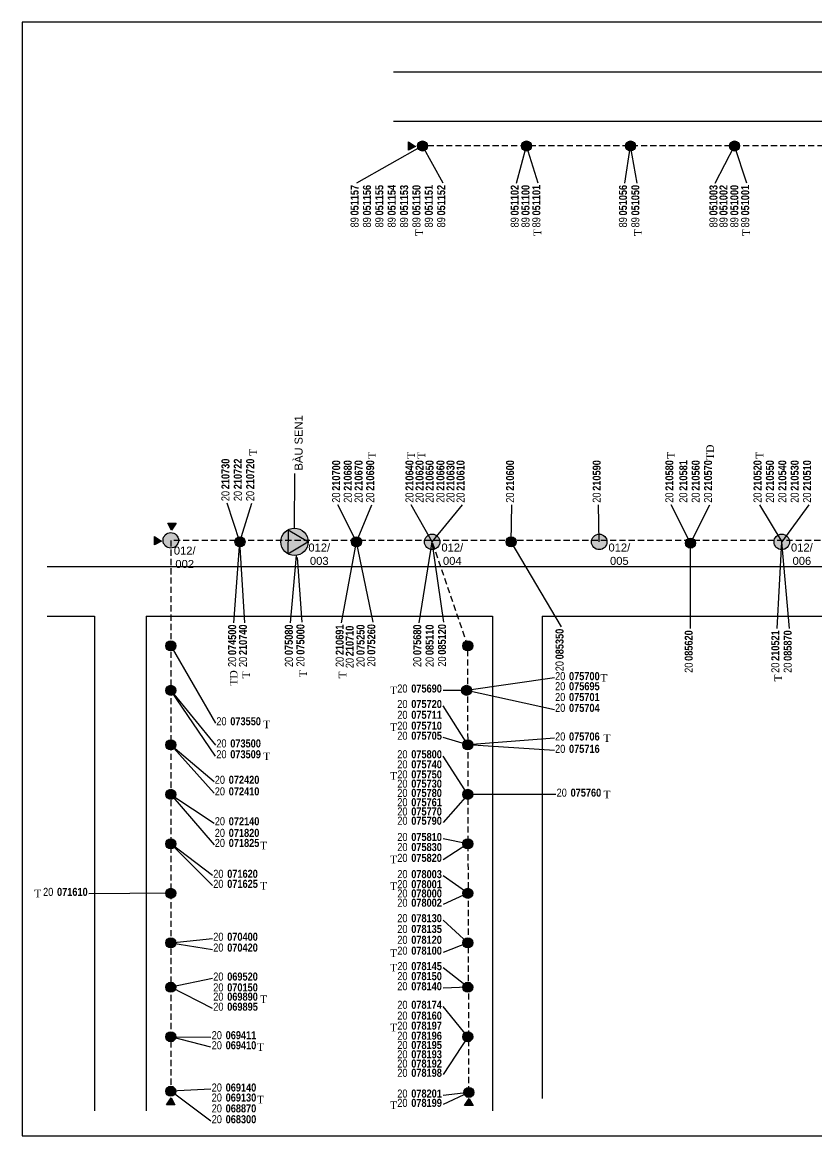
# Model space of a CAD drawing. Header units: metres. Extents: x 429925 to 893472, y 1245258 to 2552490.
# Drawn here: x 437700 to 438107, y 1266143 to 1266715 of the extents above; entities that cross this region are included whole.
import ezdxf

# ---------------------------------------------------------------- set-up
doc = ezdxf.new("R2010")
doc.units = ezdxf.units.M
doc.linetypes.add('HIDDEN2', pattern=[4.7625, 3.175, -1.5875])
doc.layers.add('CONNECTOR', color=7, linetype='Continuous')
doc.layers.add('DATA_GRAPHIC', color=7, linetype='Continuous')
doc.styles.get("Standard").update_dxf_attribs({"font": 'arial.ttf'})

msp = doc.modelspace()

# ---------------------------------------------------------------- hatches: boundary and pattern name
for color, points in [(78, [(437901.42, 1266651.29), (437897.83, 1266649.34), (437897.83, 1266653.63)]), (157, [(437902.4, 1266651.49, -1), (437907.56, 1266651.49, -1)]), (157, [(437955.78, 1266651.49, -1), (437960.94, 1266651.49, -1)]), (157, [(438009.16, 1266651.49, -1), (438014.32, 1266651.49, -1)]), (157, [(438062.54, 1266651.49, -1), (438067.7, 1266651.49, -1)]), (78, [(437776.16, 1266454.22), (437774.21, 1266457.81), (437778.5, 1266457.81)]), (78, [(437771.04, 1266448.64), (437767.45, 1266446.7), (437767.45, 1266450.98)]), (157, [(437771.83, 1266449.08, -1), (437779.77, 1266449.08, -1)]), (157, [(437808.74, 1266448.29, -1), (437813.9, 1266448.29, -1)]), (157, [(437868.47, 1266448.29, -1), (437873.63, 1266448.29, -1)]), (157, [(437905.98, 1266448.29, -1), (437913.91, 1266448.29, -1)]), (157, [(437947.85, 1266448.29, -1), (437953.01, 1266448.29, -1)]), (157, [(437991.7, 1266448.29, -1), (437999.64, 1266448.29, -1)]), (157, [(438039.92, 1266447.69, -1), (438045.08, 1266447.69, -1)]), (157, [(438085.36, 1266448.29, -1), (438093.3, 1266448.29, -1)]), (157, [(437773.22, 1266394.91, -1), (437778.38, 1266394.91, -1)]), (157, [(437925.62, 1266394.91, -1), (437930.78, 1266394.91, -1)]), (157, [(437773.22, 1266372.09, -1), (437778.38, 1266372.09, -1)]), (157, [(437925.03, 1266372.09, -1), (437930.19, 1266372.09, -1)]), (157, [(437773.22, 1266344.11, -1), (437778.38, 1266344.11, -1)]), (157, [(437925.62, 1266344.11, -1), (437930.78, 1266344.11, -1)]), (157, [(437773.22, 1266318.71, -1), (437778.38, 1266318.71, -1)]), (157, [(437925.62, 1266318.71, -1), (437930.78, 1266318.71, -1)]), (157, [(437773.22, 1266293.31, -1), (437778.38, 1266293.31, -1)]), (157, [(437925.62, 1266293.31, -1), (437930.78, 1266293.31, -1)]), (157, [(437773.22, 1266267.91, -1), (437778.38, 1266267.91, -1)]), (157, [(437925.62, 1266267.91, -1), (437930.78, 1266267.91, -1)]), (157, [(437773.22, 1266242.51, -1), (437778.38, 1266242.51, -1)]), (157, [(437925.62, 1266242.51, -1), (437930.78, 1266242.51, -1)]), (157, [(437773.22, 1266219.69, -1), (437778.38, 1266219.69, -1)]), (157, [(437925.62, 1266219.69, -1), (437930.78, 1266219.69, -1)]), (157, [(437773.22, 1266194.29, -1), (437778.38, 1266194.29, -1)]), (157, [(437925.62, 1266194.29, -1), (437930.78, 1266194.29, -1)]), (157, [(437773.22, 1266166.31, -1), (437778.38, 1266166.31, -1)]), (157, [(437926.22, 1266165.71, -1), (437931.38, 1266165.71, -1)]), (78, [(437776, 1266162.95), (437777.94, 1266159.36), (437773.66, 1266159.36)]), (78, [(437928.95, 1266162.54), (437930.9, 1266158.95), (437926.61, 1266158.95)])]:
    msp.add_hatch(color=color).paths.add_polyline_path(points)
at = {"layer": 'CONNECTOR'}
h = msp.add_hatch(color=254, dxfattribs=at)
edge = h.paths.add_edge_path()
edge.add_arc((437839.3, 1266448.29), 7.02, 0, 360)
msp.add_hatch(color=7, dxfattribs=at).paths.add_polyline_path([(437846.14, 1266448.39), (437836.01, 1266454.24), (437835.81, 1266442.19)])

# ---------------------------------------------------------------- linework, layer by layer
at = {"color": 9, "linetype": 'Continuous'}
for p, q in [((437890.1, 1266689.59), (438347.3, 1266689.59)), ((437890.1, 1266664.19), (438347.3, 1266664.19)), ((437712.3, 1266435.59), (438347.3, 1266435.59)), ((437712.3, 1266410.19), (437736.64, 1266410.19)), ((437736.64, 1266410.19), (437736.64, 1266156.19)), ((437763.1, 1266410.19), (437763.1, 1266156.19)), ((437763.1, 1266410.19), (437940.9, 1266410.19)), ((437940.9, 1266410.19), (437940.9, 1266156.19)), ((437966.3, 1266410.19), (437966.3, 1266162.54)), ((437966.3, 1266410.19), (438499.7, 1266410.19))]:
    msp.add_line(p, q, dxfattribs=at)
for points in [[(437699.6, 1266143.49), (438512.4, 1266143.49), (438512.4, 1266714.99), (437699.6, 1266714.99)], [(437901.42, 1266651.29), (437897.83, 1266649.34), (437897.83, 1266653.63)], [(437776.16, 1266454.22), (437774.21, 1266457.81), (437778.5, 1266457.81)], [(437771.04, 1266448.64), (437767.45, 1266446.7), (437767.45, 1266450.98)], [(437776, 1266162.95), (437777.94, 1266159.36), (437773.66, 1266159.36)], [(437928.95, 1266162.54), (437930.9, 1266158.95), (437926.61, 1266158.95)]]:
    msp.add_lwpolyline(points, close=True, dxfattribs=at)
for points in [[(437902.4, 1266651.49, -1), (437907.56, 1266651.49, -1)], [(437955.78, 1266651.49, -1), (437960.94, 1266651.49, -1)], [(438009.16, 1266651.49, -1), (438014.32, 1266651.49, -1)], [(438062.54, 1266651.49, -1), (438067.7, 1266651.49, -1)], [(437771.83, 1266449.08, -1), (437779.77, 1266449.08, -1)], [(437808.74, 1266448.29, -1), (437813.9, 1266448.29, -1)], [(437868.47, 1266448.29, -1), (437873.63, 1266448.29, -1)], [(437905.98, 1266448.29, -1), (437913.91, 1266448.29, -1)], [(437947.85, 1266448.29, -1), (437953.01, 1266448.29, -1)], [(437991.7, 1266448.29, -1), (437999.64, 1266448.29, -1)], [(438039.92, 1266447.69, -1), (438045.08, 1266447.69, -1)], [(438085.36, 1266448.29, -1), (438093.3, 1266448.29, -1)], [(437773.22, 1266394.91, -1), (437778.38, 1266394.91, -1)], [(437925.62, 1266394.91, -1), (437930.78, 1266394.91, -1)], [(437773.22, 1266372.09, -1), (437778.38, 1266372.09, -1)], [(437925.03, 1266372.09, -1), (437930.19, 1266372.09, -1)], [(437773.22, 1266344.11, -1), (437778.38, 1266344.11, -1)], [(437925.62, 1266344.11, -1), (437930.78, 1266344.11, -1)], [(437773.22, 1266318.71, -1), (437778.38, 1266318.71, -1)], [(437925.62, 1266318.71, -1), (437930.78, 1266318.71, -1)], [(437773.22, 1266293.31, -1), (437778.38, 1266293.31, -1)], [(437925.62, 1266293.31, -1), (437930.78, 1266293.31, -1)], [(437773.22, 1266267.91, -1), (437778.38, 1266267.91, -1)], [(437925.62, 1266267.91, -1), (437930.78, 1266267.91, -1)], [(437773.22, 1266242.51, -1), (437778.38, 1266242.51, -1)], [(437925.62, 1266242.51, -1), (437930.78, 1266242.51, -1)], [(437773.22, 1266219.69, -1), (437778.38, 1266219.69, -1)], [(437925.62, 1266219.69, -1), (437930.78, 1266219.69, -1)], [(437773.22, 1266194.29, -1), (437778.38, 1266194.29, -1)], [(437925.62, 1266194.29, -1), (437930.78, 1266194.29, -1)], [(437773.22, 1266166.31, -1), (437778.38, 1266166.31, -1)], [(437926.22, 1266165.71, -1), (437931.38, 1266165.71, -1)]]:
    msp.add_lwpolyline(points, format="xyb", close=True, dxfattribs=at)
at = {"layer": 'CONNECTOR', "linetype": 'Continuous'}
for p, q in [((437904.98, 1266651.49), (437871.05, 1266632.44)), ((437915.5, 1266632.44), (437904.98, 1266651.49)), ((437953.2, 1266632.44), (437958.36, 1266651.49)), ((437964.32, 1266632.44), (437958.36, 1266651.49)), ((438008.77, 1266632.44), (438011.74, 1266651.49)), ((438015.12, 1266632.44), (438011.74, 1266651.49)), ((438055.2, 1266632.44), (438065.12, 1266651.49)), ((438071.47, 1266632.44), (438065.12, 1266651.49)), ((437839.3, 1266455.31), (437839.42, 1266483.43)), ((437811.32, 1266448.29), (437804.77, 1266468.13)), ((437811.32, 1266448.29), (437817.47, 1266468.13)), ((437871.05, 1266448.29), (437861.59, 1266467.34)), ((437871.05, 1266448.29), (437879.06, 1266467.34)), ((437909.95, 1266448.29), (437899.23, 1266467.34)), ((437909.95, 1266448.29), (437925.42, 1266467.34)), ((437950.43, 1266448.29), (437950.82, 1266467.34)), ((437995.67, 1266448.29), (437995.27, 1266467.34)), ((438042.5, 1266447.69), (438032.58, 1266467.34)), ((438042.5, 1266447.69), (438052.42, 1266467.34)), ((438077.82, 1266467.34), (438089.33, 1266448.29)), ((438103.22, 1266467.34), (438089.33, 1266448.29)), ((437808.21, 1266406.81), (437811.32, 1266448.29)), ((437813.77, 1266406.81), (437811.32, 1266448.29)), ((437863.38, 1266406.81), (437871.05, 1266448.29)), ((437879.65, 1266407.01), (437871.05, 1266448.29)), ((437903.2, 1266406.81), (437909.95, 1266448.29)), ((437915.9, 1266407.01), (437909.95, 1266448.29)), ((437976.22, 1266404.63), (437950.43, 1266448.29)), ((438042.5, 1266403.84), (438042.5, 1266447.69)), ((438086.95, 1266403.84), (438089.33, 1266448.29)), ((438093.3, 1266403.84), (438089.33, 1266448.29)), ((437837.32, 1266406.81), (437840.34, 1266441.34)), ((437843.27, 1266407.01), (437840.89, 1266440.35)), ((437775.8, 1266394.91), (437798.82, 1266355.28)), ((437972.65, 1266378.44), (437927.61, 1266372.09)), ((437798.82, 1266338.35), (437775.8, 1266372.09)), ((437775.8, 1266372.09), (437798.82, 1266343.91)), ((437927.61, 1266372.09), (437915.5, 1266372.09)), ((437972.65, 1266362.16), (437927.61, 1266372.09)), ((437928.2, 1266344.11), (437915.5, 1266364.15)), ((437928.2, 1266344.11), (437915.5, 1266347.88)), ((437972.65, 1266347.48), (437928.2, 1266344.11)), ((437798.03, 1266319.3), (437775.8, 1266344.11)), ((437775.8, 1266344.11), (437798.03, 1266325.25)), ((437972.65, 1266341.13), (437928.2, 1266344.11)), ((437928.2, 1266318.71), (437915.5, 1266338.35)), ((437775.8, 1266318.71), (437798.03, 1266303.95)), ((437775.8, 1266318.71), (437798.03, 1266292.84)), ((437928.2, 1266318.71), (437915.5, 1266304.22)), ((437973.45, 1266318.64), (437928.2, 1266318.71)), ((437928.2, 1266293.31), (437915.5, 1266295.89)), ((437797.23, 1266277), (437775.8, 1266293.31)), ((437797.23, 1266271.84), (437775.8, 1266293.31)), ((437928.2, 1266293.31), (437915.5, 1266285.17)), ((437928.2, 1266267.91), (437915.5, 1266276.84)), ((437775.8, 1266267.91), (437733.73, 1266267.71)), ((437928.2, 1266267.91), (437915.5, 1266262.15)), ((437928.2, 1266242.51), (437915.5, 1266254.21)), ((437775.8, 1266242.51), (437797.23, 1266244.69)), ((437775.8, 1266242.51), (437797.23, 1266239.13)), ((437928.2, 1266242.51), (437915.5, 1266237.54)), ((437928.2, 1266219.69), (437915.5, 1266229.61)), ((437797.23, 1266224.25), (437775.8, 1266219.69)), ((437797.23, 1266208.77), (437775.8, 1266219.69)), ((437928.2, 1266219.69), (437915.5, 1266219.29)), ((437928.2, 1266194.29), (437915.5, 1266209.76)), ((437796.44, 1266188.99), (437775.8, 1266194.29)), ((437775.8, 1266194.29), (437796.44, 1266194.15)), ((437928.2, 1266194.29), (437915.5, 1266174.84)), ((437796.44, 1266167.3), (437775.8, 1266166.31)), ((437796.44, 1266151.03), (437775.8, 1266166.31)), ((437928.8, 1266165.71), (437915.5, 1266164.19)), ((437928.8, 1266165.71), (437915.5, 1266159.43))]:
    msp.add_line(p, q, dxfattribs=at)
at = {"layer": 'CONNECTOR', "linetype": 'HIDDEN2'}
for p, q in [((438487, 1266651.49), (437904.98, 1266651.49)), ((437775.8, 1266449.08), (437775.8, 1266166.31)), ((438385.4, 1266449.08), (437775.8, 1266449.08)), ((437928.2, 1266394.91), (437909.95, 1266448.29)), ((437928.8, 1266165.71), (437928.2, 1266394.91))]:
    msp.add_line(p, q, dxfattribs=at)
at = {"layer": 'CONNECTOR', "linetype": 'Continuous'}
msp.add_lwpolyline([(437846.14, 1266448.39), (437836.01, 1266454.24), (437835.81, 1266442.19)], close=True, dxfattribs=at)
msp.add_circle((437839.3, 1266448.29), 7.02, dxfattribs=at)

# ---------------------------------------------------------------- texts
at = {"attachment_point": 5, "rotation": 90}
for s, insert, char_height, width in [('\\C7;\\fTimes New Roman|b0|i0|;\\H3.9136135429144;T', (437903.33, 1266607.04), 3.9136, 22.225), ('\\C7;\\fTimes New Roman|b0|i0|;\\H3.9136135429144;T', (437963.92, 1266607.04), 3.9136, 22.225), ('\\C7;\\fTimes New Roman|b0|i0|;\\H3.9136135429144;T', (438015.51, 1266607.04), 3.9136, 22.225), ('\\C7;\\fTimes New Roman|b0|i0|;\\H3.9136135429144;T', (438071.08, 1266607.04), 3.9136, 22.225), ('\\C7;\\fArial Unicode MS|b0|i0|;\\H4.1092942200601;BÀU SEN1', (437841.42, 1266499.09), 4.1093, 88.9), ('\\C7;\\fTimes New Roman|b0|i0|;\\H3.9136135429144;T', (437818.14, 1266494.32), 3.9136, 22.225), ('\\C7;\\fTimes New Roman|b0|i0|;\\H3.9136135429144;TD', (438052.56, 1266494.32), 3.9136, 22.225), ('\\C7;\\fTimes New Roman|b0|i0|;\\H3.9136135429144;T', (437879.06, 1266492.74), 3.9136, 22.225), ('\\C7;\\fTimes New Roman|b0|i0|;\\H3.9136135429144;T', (437899.1, 1266492.74), 3.9136, 22.225), ('\\C7;\\fTimes New Roman|b0|i0|;\\H3.9136135429144;T', (437904.39, 1266492.74), 3.9136, 22.225), ('\\C7;\\fTimes New Roman|b0|i0|;\\H3.9136135429144;T', (438032.45, 1266492.74), 3.9136, 22.225), ('\\C7;\\fTimes New Roman|b0|i0|;\\H3.9136135429144;T', (438077.96, 1266492.74), 3.9136, 22.225), ('\\C7;\\fTimes New Roman|b0|i0|;\\H3.9136135429144;TD', (437808.08, 1266378.44), 3.9136, 22.225), ('\\C7;\\fTimes New Roman|b0|i0|;\\H3.9136135429144;T', (437814.43, 1266380.02), 3.9136, 22.225), ('\\C7;\\fTimes New Roman|b0|i0|;\\H3.9136135429144;T', (437843.67, 1266380.62), 3.9136, 22.225), ('\\C7;\\fTimes New Roman|b0|i0|;\\H3.9136135429144;T', (437863.91, 1266380.02), 3.9136, 22.225), ('\\C7;\\fTimes New Roman|b0|i0|;\\H3.9136135429144;T', (438087.48, 1266378.44), 3.9136, 22.225)]:
    msp.add_mtext(s, dxfattribs=dict(at, insert=insert, char_height=char_height, width=width))
at = {"width": 22.225, "attachment_point": 5}
for s, insert, char_height in [('\\C7;\\fArial Unicode MS|b0|i0|;\\H4.1092942200601;012/\\P002', (437782.95, 1266440.35), 4.1093), ('\\C7;\\fArial Unicode MS|b0|i0|;\\H4.1092942200601;012/\\P003', (437852, 1266441.94), 4.1093), ('\\C7;\\fArial Unicode MS|b0|i0|;\\H4.1092942200601;012/\\P004', (437920.26, 1266441.94), 4.1093), ('\\C7;\\fArial Unicode MS|b0|i0|;\\H4.1092942200601;012/\\P005', (438005.99, 1266441.94), 4.1093), ('\\C7;\\fArial Unicode MS|b0|i0|;\\H4.1092942200601;012/\\P006', (438099.65, 1266441.94), 4.1093), ('\\C7;\\fTimes New Roman|b0|i0|;\\H3.9136135429144;T', (437998.05, 1266378.44), 3.9136), ('\\C7;\\fTimes New Roman|b0|i0|;\\H3.9136135429144;T', (437890.1, 1266372.09), 3.9136), ('\\C7;\\fTimes New Roman|b0|i0|;\\H3.9136135429144;T', (437825.01, 1266354.62), 3.9136), ('\\C7;\\fTimes New Roman|b0|i0|;\\H3.9136135429144;T', (437890.1, 1266353.17), 3.9136), ('\\C7;\\fTimes New Roman|b0|i0|;\\H3.9136135429144;T', (437999.64, 1266347.61), 3.9136), ('\\C7;\\fTimes New Roman|b0|i0|;\\H3.9136135429144;T', (437825.01, 1266338.22), 3.9136), ('\\C7;\\fTimes New Roman|b0|i0|;\\H3.9136135429144;T', (437890.1, 1266328.16), 3.9136), ('\\C7;\\fTimes New Roman|b0|i0|;\\H3.9136135429144;T', (437999.64, 1266318.64), 3.9136), ('\\C7;\\fTimes New Roman|b0|i0|;\\H3.9136135429144;T', (437823.43, 1266292.45), 3.9136), ('\\C7;\\fTimes New Roman|b0|i0|;\\H3.9136135429144;T', (437890.1, 1266285.3), 3.9136), ('\\C7;\\fTimes New Roman|b0|i0|;\\H3.9136135429144;T', (437823.43, 1266271.77), 3.9136), ('\\C7;\\fTimes New Roman|b0|i0|;\\H3.9136135429144;T', (437890.1, 1266271.54), 3.9136), ('\\C7;\\fTimes New Roman|b0|i0|;\\H3.9136135429144;T', (437707.54, 1266267.84), 3.9136), ('\\C7;\\fTimes New Roman|b0|i0|;\\H3.9136135429144;T', (437890.1, 1266237.15), 3.9136), ('\\C7;\\fTimes New Roman|b0|i0|;\\H3.9136135429144;T', (437890.1, 1266229.74), 3.9136), ('\\C7;\\fTimes New Roman|b0|i0|;\\H3.9136135429144;T', (437823.43, 1266213.53), 3.9136), ('\\C7;\\fTimes New Roman|b0|i0|;\\H3.9136135429144;T', (437890.1, 1266199.05), 3.9136), ('\\C7;\\fTimes New Roman|b0|i0|;\\H3.9136135429144;T', (437821.84, 1266188.99), 3.9136), ('\\C7;\\fTimes New Roman|b0|i0|;\\H3.9136135429144;T', (437821.84, 1266162.01), 3.9136), ('\\C7;\\fTimes New Roman|b0|i0|;\\H3.9136135429144;T', (437890.1, 1266159.16), 3.9136)]:
    msp.add_mtext(s, dxfattribs=dict(at, insert=insert, char_height=char_height))
at = {"layer": 'DATA_GRAPHIC', "char_height": 4.1093, "rotation": 90}
for s, insert, width, attachment_point in [('\\C7;\\fArial Narrow|b1|i0|;\\H4.1092942200601;051157', (437868.06, 1266631.51), 17.6133, 3), ('\\C7;\\fArial Narrow|b1|i0|;\\H4.1092942200601;051156', (437874.41, 1266631.51), 17.6133, 3), ('\\C7;\\fArial Narrow|b1|i0|;\\H4.1092942200601;051155', (437880.76, 1266631.51), 17.6133, 3), ('\\C7;\\fArial Narrow|b1|i0|;\\H4.1092942200601;051154', (437887.11, 1266631.51), 17.6133, 3), ('\\C7;\\fArial Narrow|b1|i0|;\\H4.1092942200601;051153', (437893.46, 1266631.51), 17.6133, 3), ('\\C7;\\fArial Narrow|b1|i0|;\\H4.1092942200601;051150', (437899.81, 1266631.51), 17.6133, 3), ('\\C7;\\fArial Narrow|b1|i0|;\\H4.1092942200601;051151', (437906.16, 1266631.51), 17.6133, 3), ('\\C7;\\fArial Narrow|b1|i0|;\\H4.1092942200601;051152', (437912.51, 1266631.51), 17.6133, 3), ('\\C7;\\fArial Narrow|b1|i0|;\\H4.1092942200601;051102', (437950.22, 1266631.51), 17.6133, 3), ('\\C7;\\fArial Narrow|b1|i0|;\\H4.1092942200601;051100', (437955.77, 1266631.51), 17.6133, 3), ('\\C7;\\fArial Narrow|b1|i0|;\\H4.1092942200601;051101', (437961.33, 1266631.51), 17.6133, 3), ('\\C7;\\fArial Narrow|b1|i0|;\\H4.1092942200601;051056', (438005.78, 1266631.51), 17.6133, 3), ('\\C7;\\fArial Narrow|b1|i0|;\\H4.1092942200601;051050', (438012.13, 1266631.51), 17.6133, 3), ('\\C7;\\fArial Narrow|b1|i0|;\\H4.1092942200601;051003', (438052.21, 1266631.51), 17.6133, 3), ('\\C7;\\fArial Narrow|b1|i0|;\\H4.1092942200601;051002', (438057.37, 1266631.51), 17.6133, 3), ('\\C7;\\fArial Narrow|b1|i0|;\\H4.1092942200601;051000', (438062.93, 1266631.51), 17.6133, 3), ('\\C7;\\fArial Narrow|b1|i0|;\\H4.1092942200601;051001', (438068.49, 1266631.51), 17.6133, 3), ('\\C7;\\fArial Narrow|b0|i0|;\\H4.1092942200601;89', (437868.06, 1266612.3), 6.9081, 2), ('\\C7;\\fArial Narrow|b0|i0|;\\H4.1092942200601;89', (437874.41, 1266612.3), 6.9081, 2), ('\\C7;\\fArial Narrow|b0|i0|;\\H4.1092942200601;89', (437880.76, 1266612.3), 6.9081, 2), ('\\C7;\\fArial Narrow|b0|i0|;\\H4.1092942200601;89', (437887.11, 1266612.3), 6.9081, 2), ('\\C7;\\fArial Narrow|b0|i0|;\\H4.1092942200601;89', (437893.46, 1266612.3), 6.9081, 2), ('\\C7;\\fArial Narrow|b0|i0|;\\H4.1092942200601;89', (437899.81, 1266612.3), 6.9081, 2), ('\\C7;\\fArial Narrow|b0|i0|;\\H4.1092942200601;89', (437906.16, 1266612.3), 6.9081, 2), ('\\C7;\\fArial Narrow|b0|i0|;\\H4.1092942200601;89', (437912.51, 1266612.3), 6.9081, 2), ('\\C7;\\fArial Narrow|b0|i0|;\\H4.1092942200601;89', (437950.22, 1266612.3), 6.9081, 2), ('\\C7;\\fArial Narrow|b0|i0|;\\H4.1092942200601;89', (437955.77, 1266612.3), 6.9081, 2), ('\\C7;\\fArial Narrow|b0|i0|;\\H4.1092942200601;89', (437961.33, 1266612.3), 6.9081, 2), ('\\C7;\\fArial Narrow|b0|i0|;\\H4.1092942200601;89', (438005.78, 1266612.3), 6.9081, 2), ('\\C7;\\fArial Narrow|b0|i0|;\\H4.1092942200601;89', (438012.13, 1266612.3), 6.9081, 2), ('\\C7;\\fArial Narrow|b0|i0|;\\H4.1092942200601;89', (438052.21, 1266612.3), 6.9081, 2), ('\\C7;\\fArial Narrow|b0|i0|;\\H4.1092942200601;89', (438057.37, 1266612.3), 6.9081, 2), ('\\C7;\\fArial Narrow|b0|i0|;\\H4.1092942200601;89', (438062.93, 1266612.3), 6.9081, 2), ('\\C7;\\fArial Narrow|b0|i0|;\\H4.1092942200601;89', (438068.49, 1266612.3), 6.9081, 2), ('\\C7;\\fArial Narrow|b1|i0|;\\H4.1092942200601;210730', (437801.79, 1266491.01), 17.6133, 3), ('\\C7;\\fArial Narrow|b1|i0|;\\H4.1092942200601;210722', (437808.14, 1266491.01), 17.6133, 3), ('\\C7;\\fArial Narrow|b1|i0|;\\H4.1092942200601;210720', (437814.49, 1266491.01), 17.6133, 3), ('\\C7;\\fArial Narrow|b1|i0|;\\H4.1092942200601;210700', (437858.6, 1266490.22), 17.6133, 3), ('\\C7;\\fArial Narrow|b1|i0|;\\H4.1092942200601;210680', (437864.56, 1266490.22), 17.6133, 3), ('\\C7;\\fArial Narrow|b1|i0|;\\H4.1092942200601;210670', (437870.11, 1266490.22), 17.6133, 3), ('\\C7;\\fArial Narrow|b1|i0|;\\H4.1092942200601;210690', (437876.07, 1266490.22), 17.6133, 3), ('\\C7;\\fArial Narrow|b1|i0|;\\H4.1092942200601;210640', (437896.24, 1266490.22), 17.6133, 3), ('\\C7;\\fArial Narrow|b1|i0|;\\H4.1092942200601;210620', (437901.4, 1266490.22), 17.6133, 3), ('\\C7;\\fArial Narrow|b1|i0|;\\H4.1092942200601;210650', (437906.56, 1266490.22), 17.6133, 3), ('\\C7;\\fArial Narrow|b1|i0|;\\H4.1092942200601;210660', (437912.12, 1266490.22), 17.6133, 3), ('\\C7;\\fArial Narrow|b1|i0|;\\H4.1092942200601;210630', (437917.28, 1266490.22), 17.6133, 3), ('\\C7;\\fArial Narrow|b1|i0|;\\H4.1092942200601;210610', (437922.44, 1266490.22), 17.6133, 3), ('\\C7;\\fArial Narrow|b1|i0|;\\H4.1092942200601;210600', (437947.84, 1266490.22), 17.6133, 3), ('\\C7;\\fArial Narrow|b1|i0|;\\H4.1092942200601;210590', (437992.29, 1266490.22), 17.6133, 3), ('\\C7;\\fArial Narrow|b1|i0|;\\H4.1092942200601;210580', (438029.59, 1266490.22), 17.6133, 3), ('\\C7;\\fArial Narrow|b1|i0|;\\H4.1092942200601;210581', (438036.74, 1266490.22), 17.6133, 3), ('\\C7;\\fArial Narrow|b1|i0|;\\H4.1092942200601;210560', (438043.09, 1266490.22), 17.6133, 3), ('\\C7;\\fArial Narrow|b1|i0|;\\H4.1092942200601;210570', (438049.44, 1266490.22), 17.6133, 3), ('\\C7;\\fArial Narrow|b1|i0|;\\H4.1092942200601;210520', (438074.84, 1266490.22), 17.6133, 3), ('\\C7;\\fArial Narrow|b1|i0|;\\H4.1092942200601;210550', (438081.19, 1266490.22), 17.6133, 3), ('\\C7;\\fArial Narrow|b1|i0|;\\H4.1092942200601;210540', (438087.54, 1266490.22), 17.6133, 3), ('\\C7;\\fArial Narrow|b1|i0|;\\H4.1092942200601;210530', (438093.89, 1266490.22), 17.6133, 3), ('\\C7;\\fArial Narrow|b1|i0|;\\H4.1092942200601;210510', (438100.24, 1266490.22), 17.6133, 3), ('\\C7;\\fArial Narrow|b0|i0|;\\H4.1092942200601;20', (437801.79, 1266471.81), 6.9081, 2), ('\\C7;\\fArial Narrow|b0|i0|;\\H4.1092942200601;20', (437808.14, 1266471.81), 6.9081, 2), ('\\C7;\\fArial Narrow|b0|i0|;\\H4.1092942200601;20', (437814.49, 1266471.81), 6.9081, 2), ('\\C7;\\fArial Narrow|b0|i0|;\\H4.1092942200601;20', (437858.6, 1266471.01), 6.9081, 2), ('\\C7;\\fArial Narrow|b0|i0|;\\H4.1092942200601;20', (437864.56, 1266471.01), 6.9081, 2), ('\\C7;\\fArial Narrow|b0|i0|;\\H4.1092942200601;20', (437870.11, 1266471.01), 6.9081, 2), ('\\C7;\\fArial Narrow|b0|i0|;\\H4.1092942200601;20', (437876.07, 1266471.01), 6.9081, 2), ('\\C7;\\fArial Narrow|b0|i0|;\\H4.1092942200601;20', (437896.24, 1266471.01), 6.9081, 2), ('\\C7;\\fArial Narrow|b0|i0|;\\H4.1092942200601;20', (437901.4, 1266471.01), 6.9081, 2), ('\\C7;\\fArial Narrow|b0|i0|;\\H4.1092942200601;20', (437906.56, 1266471.01), 6.9081, 2), ('\\C7;\\fArial Narrow|b0|i0|;\\H4.1092942200601;20', (437912.12, 1266471.01), 6.9081, 2), ('\\C7;\\fArial Narrow|b0|i0|;\\H4.1092942200601;20', (437917.28, 1266471.01), 6.9081, 2), ('\\C7;\\fArial Narrow|b0|i0|;\\H4.1092942200601;20', (437922.44, 1266471.01), 6.9081, 2), ('\\C7;\\fArial Narrow|b0|i0|;\\H4.1092942200601;20', (437947.84, 1266471.01), 6.9081, 2), ('\\C7;\\fArial Narrow|b0|i0|;\\H4.1092942200601;20', (437992.29, 1266471.01), 6.9081, 2), ('\\C7;\\fArial Narrow|b0|i0|;\\H4.1092942200601;20', (438029.59, 1266471.01), 6.9081, 2), ('\\C7;\\fArial Narrow|b0|i0|;\\H4.1092942200601;20', (438036.74, 1266471.01), 6.9081, 2), ('\\C7;\\fArial Narrow|b0|i0|;\\H4.1092942200601;20', (438043.09, 1266471.01), 6.9081, 2), ('\\C7;\\fArial Narrow|b0|i0|;\\H4.1092942200601;20', (438049.44, 1266471.01), 6.9081, 2), ('\\C7;\\fArial Narrow|b0|i0|;\\H4.1092942200601;20', (438074.84, 1266471.01), 6.9081, 2), ('\\C7;\\fArial Narrow|b0|i0|;\\H4.1092942200601;20', (438081.19, 1266471.01), 6.9081, 2), ('\\C7;\\fArial Narrow|b0|i0|;\\H4.1092942200601;20', (438087.54, 1266471.01), 6.9081, 2), ('\\C7;\\fArial Narrow|b0|i0|;\\H4.1092942200601;20', (438093.89, 1266471.01), 6.9081, 2), ('\\C7;\\fArial Narrow|b0|i0|;\\H4.1092942200601;20', (438100.24, 1266471.01), 6.9081, 2), ('\\C7;\\fArial Narrow|b1|i0|;\\H4.1092942200601;074500', (437805.23, 1266405.88), 17.6133, 3), ('\\C7;\\fArial Narrow|b1|i0|;\\H4.1092942200601;210740', (437810.78, 1266405.88), 17.6133, 3), ('\\C7;\\fArial Narrow|b1|i0|;\\H4.1092942200601;075080', (437834.33, 1266405.88), 17.6133, 3), ('\\C7;\\fArial Narrow|b1|i0|;\\H4.1092942200601;075000', (437840.28, 1266406.08), 17.6133, 3), ('\\C7;\\fArial Narrow|b1|i0|;\\H4.1092942200601;210691', (437860.39, 1266405.88), 17.6133, 3), ('\\C7;\\fArial Narrow|b1|i0|;\\H4.1092942200601;210710', (437865.55, 1266405.29), 17.6133, 3), ('\\C7;\\fArial Narrow|b1|i0|;\\H4.1092942200601;075250', (437871.11, 1266405.88), 17.6133, 3), ('\\C7;\\fArial Narrow|b1|i0|;\\H4.1092942200601;075260', (437876.66, 1266406.08), 17.6133, 3), ('\\C7;\\fArial Narrow|b1|i0|;\\H4.1092942200601;075680', (437900.21, 1266405.88), 17.6133, 3), ('\\C7;\\fArial Narrow|b1|i0|;\\H4.1092942200601;085110', (437906.56, 1266405.88), 17.6133, 3), ('\\C7;\\fArial Narrow|b1|i0|;\\H4.1092942200601;085120', (437912.91, 1266406.08), 17.6133, 3), ('\\C7;\\fArial Narrow|b1|i0|;\\H4.1092942200601;085350', (437973.24, 1266403.7), 17.6133, 3), ('\\C7;\\fArial Narrow|b1|i0|;\\H4.1092942200601;085620', (438039.51, 1266402.91), 17.6133, 3), ('\\C7;\\fArial Narrow|b1|i0|;\\H4.1092942200601;210521', (438083.96, 1266402.91), 17.6133, 3), ('\\C7;\\fArial Narrow|b1|i0|;\\H4.1092942200601;085870', (438090.31, 1266402.91), 17.6133, 3), ('\\C7;\\fArial Narrow|b0|i0|;\\H4.1092942200601;20', (437805.23, 1266386.68), 6.9081, 2), ('\\C7;\\fArial Narrow|b0|i0|;\\H4.1092942200601;20', (437810.78, 1266386.68), 6.9081, 2), ('\\C7;\\fArial Narrow|b0|i0|;\\H4.1092942200601;20', (437834.33, 1266386.68), 6.9081, 2), ('\\C7;\\fArial Narrow|b0|i0|;\\H4.1092942200601;20', (437840.28, 1266386.87), 6.9081, 2), ('\\C7;\\fArial Narrow|b0|i0|;\\H4.1092942200601;20', (437860.39, 1266386.68), 6.9081, 2), ('\\C7;\\fArial Narrow|b0|i0|;\\H4.1092942200601;20', (437865.55, 1266386.08), 6.9081, 2), ('\\C7;\\fArial Narrow|b0|i0|;\\H4.1092942200601;20', (437871.11, 1266386.68), 6.9081, 2), ('\\C7;\\fArial Narrow|b0|i0|;\\H4.1092942200601;20', (437876.66, 1266386.87), 6.9081, 2), ('\\C7;\\fArial Narrow|b0|i0|;\\H4.1092942200601;20', (437900.21, 1266386.68), 6.9081, 2), ('\\C7;\\fArial Narrow|b0|i0|;\\H4.1092942200601;20', (437906.56, 1266386.68), 6.9081, 2), ('\\C7;\\fArial Narrow|b0|i0|;\\H4.1092942200601;20', (437912.91, 1266386.87), 6.9081, 2), ('\\C7;\\fArial Narrow|b0|i0|;\\H4.1092942200601;20', (437973.24, 1266384.49), 6.9081, 2), ('\\C7;\\fArial Narrow|b0|i0|;\\H4.1092942200601;20', (438039.51, 1266383.7), 6.9081, 2), ('\\C7;\\fArial Narrow|b0|i0|;\\H4.1092942200601;20', (438083.96, 1266383.7), 6.9081, 2), ('\\C7;\\fArial Narrow|b0|i0|;\\H4.1092942200601;20', (438090.31, 1266383.7), 6.9081, 2)]:
    msp.add_mtext(s, dxfattribs=dict(at, insert=insert, width=width, attachment_point=attachment_point))
at = {"layer": 'DATA_GRAPHIC', "char_height": 4.1093}
for s, insert, width, attachment_point in [('\\C7;\\fArial Narrow|b0|i0|;\\H4.1092942200601;20', (437975.63, 1266381.42), 6.6993, 2), ('\\C7;\\fArial Narrow|b1|i0|;\\H4.1092942200601;075700', (437995.88, 1266381.42), 17.4645, 3), ('\\C7;\\fArial Narrow|b0|i0|;\\H4.1092942200601;20', (437975.63, 1266376.26), 6.6993, 2), ('\\C7;\\fArial Narrow|b1|i0|;\\H4.1092942200601;075695', (437995.88, 1266376.26), 17.4645, 3), ('\\C7;\\fArial Narrow|b0|i0|;\\H4.1092942200601;20', (437894.67, 1266375.07), 6.6993, 2), ('\\C7;\\fArial Narrow|b1|i0|;\\H4.1092942200601;075690', (437914.92, 1266375.07), 17.4645, 3), ('\\C7;\\fArial Narrow|b0|i0|;\\H4.1092942200601;20', (437975.63, 1266370.71), 6.6993, 2), ('\\C7;\\fArial Narrow|b1|i0|;\\H4.1092942200601;075701', (437995.88, 1266370.71), 17.4645, 3), ('\\C7;\\fArial Narrow|b0|i0|;\\H4.1092942200601;20', (437894.67, 1266367.14), 6.6993, 2), ('\\C7;\\fArial Narrow|b1|i0|;\\H4.1092942200601;075720', (437914.92, 1266367.14), 17.4645, 3), ('\\C7;\\fArial Narrow|b0|i0|;\\H4.1092942200601;20', (437975.63, 1266365.15), 6.6993, 2), ('\\C7;\\fArial Narrow|b1|i0|;\\H4.1092942200601;075704', (437995.88, 1266365.15), 17.4645, 3), ('\\C7;\\fArial Narrow|b0|i0|;\\H4.1092942200601;20', (437801.8, 1266358.27), 6.6993, 2), ('\\C7;\\fArial Narrow|b1|i0|;\\H4.1092942200601;073550', (437822.05, 1266358.27), 17.4645, 3), ('\\C7;\\fArial Narrow|b0|i0|;\\H4.1092942200601;20', (437894.67, 1266361.58), 6.6993, 2), ('\\C7;\\fArial Narrow|b1|i0|;\\H4.1092942200601;075711', (437914.92, 1266361.58), 17.4645, 3), ('\\C7;\\fArial Narrow|b0|i0|;\\H4.1092942200601;20', (437894.67, 1266356.02), 6.6993, 2), ('\\C7;\\fArial Narrow|b1|i0|;\\H4.1092942200601;075710', (437914.92, 1266356.02), 17.4645, 3), ('\\C7;\\fArial Narrow|b0|i0|;\\H4.1092942200601;20', (437801.8, 1266346.9), 6.6993, 2), ('\\C7;\\fArial Narrow|b1|i0|;\\H4.1092942200601;073500', (437822.05, 1266346.9), 17.4645, 3), ('\\C7;\\fArial Narrow|b0|i0|;\\H4.1092942200601;20', (437894.67, 1266350.86), 6.6993, 2), ('\\C7;\\fArial Narrow|b1|i0|;\\H4.1092942200601;075705', (437914.92, 1266350.86), 17.4645, 3), ('\\C7;\\fArial Narrow|b0|i0|;\\H4.1092942200601;20', (437975.63, 1266350.47), 6.6993, 2), ('\\C7;\\fArial Narrow|b1|i0|;\\H4.1092942200601;075706', (437995.88, 1266350.47), 17.4645, 3), ('\\C7;\\fArial Narrow|b0|i0|;\\H4.1092942200601;20', (437801.8, 1266341.34), 6.6993, 2), ('\\C7;\\fArial Narrow|b1|i0|;\\H4.1092942200601;073509', (437822.05, 1266341.34), 17.4645, 3), ('\\C7;\\fArial Narrow|b0|i0|;\\H4.1092942200601;20', (437894.67, 1266341.34), 6.6993, 2), ('\\C7;\\fArial Narrow|b1|i0|;\\H4.1092942200601;075800', (437914.92, 1266341.34), 17.4645, 3), ('\\C7;\\fArial Narrow|b0|i0|;\\H4.1092942200601;20', (437975.63, 1266344.12), 6.6993, 2), ('\\C7;\\fArial Narrow|b1|i0|;\\H4.1092942200601;075716', (437995.88, 1266344.12), 17.4645, 3), ('\\C7;\\fArial Narrow|b0|i0|;\\H4.1092942200601;20', (437894.67, 1266336.18), 6.6993, 2), ('\\C7;\\fArial Narrow|b1|i0|;\\H4.1092942200601;075740', (437914.92, 1266336.18), 17.4645, 3), ('\\C7;\\fArial Narrow|b0|i0|;\\H4.1092942200601;20', (437894.67, 1266331.02), 6.6993, 2), ('\\C7;\\fArial Narrow|b1|i0|;\\H4.1092942200601;075750', (437914.92, 1266331.02), 17.4645, 3), ('\\C7;\\fArial Narrow|b0|i0|;\\H4.1092942200601;20', (437801, 1266328.24), 6.6993, 2), ('\\C7;\\fArial Narrow|b1|i0|;\\H4.1092942200601;072420', (437821.26, 1266328.24), 17.4645, 3), ('\\C7;\\fArial Narrow|b0|i0|;\\H4.1092942200601;20', (437894.67, 1266326.26), 6.6993, 2), ('\\C7;\\fArial Narrow|b1|i0|;\\H4.1092942200601;075730', (437914.92, 1266326.26), 17.4645, 3), ('\\C7;\\fArial Narrow|b0|i0|;\\H4.1092942200601;20', (437801, 1266322.29), 6.6993, 2), ('\\C7;\\fArial Narrow|b1|i0|;\\H4.1092942200601;072410', (437821.26, 1266322.29), 17.4645, 3), ('\\C7;\\fArial Narrow|b0|i0|;\\H4.1092942200601;20', (437894.67, 1266321.5), 6.6993, 2), ('\\C7;\\fArial Narrow|b1|i0|;\\H4.1092942200601;075780', (437914.92, 1266321.5), 17.4645, 3), ('\\C7;\\fArial Narrow|b0|i0|;\\H4.1092942200601;20', (437976.42, 1266321.63), 6.6993, 2), ('\\C7;\\fArial Narrow|b1|i0|;\\H4.1092942200601;075760', (437996.68, 1266321.63), 17.4645, 3), ('\\C7;\\fArial Narrow|b0|i0|;\\H4.1092942200601;20', (437894.67, 1266316.73), 6.6993, 2), ('\\C7;\\fArial Narrow|b1|i0|;\\H4.1092942200601;075761', (437914.92, 1266316.73), 17.4645, 3), ('\\C7;\\fArial Narrow|b0|i0|;\\H4.1092942200601;20', (437801, 1266306.94), 6.6993, 2), ('\\C7;\\fArial Narrow|b1|i0|;\\H4.1092942200601;072140', (437821.26, 1266306.94), 17.4645, 3), ('\\C7;\\fArial Narrow|b0|i0|;\\H4.1092942200601;20', (437894.67, 1266311.97), 6.6993, 2), ('\\C7;\\fArial Narrow|b0|i0|;\\H4.1092942200601;20', (437894.67, 1266307.21), 6.6993, 2), ('\\C7;\\fArial Narrow|b1|i0|;\\H4.1092942200601;075770', (437914.92, 1266311.97), 17.4645, 3), ('\\C7;\\fArial Narrow|b1|i0|;\\H4.1092942200601;075790', (437914.92, 1266307.21), 17.4645, 3), ('\\C7;\\fArial Narrow|b0|i0|;\\H4.1092942200601;20', (437801, 1266300.99), 6.6993, 2), ('\\C7;\\fArial Narrow|b0|i0|;\\H4.1092942200601;20', (437801, 1266295.83), 6.6993, 2), ('\\C7;\\fArial Narrow|b1|i0|;\\H4.1092942200601;071820', (437821.26, 1266300.99), 17.4645, 3), ('\\C7;\\fArial Narrow|b1|i0|;\\H4.1092942200601;071825', (437821.26, 1266295.83), 17.4645, 3), ('\\C7;\\fArial Narrow|b0|i0|;\\H4.1092942200601;20', (437894.67, 1266298.87), 6.6993, 2), ('\\C7;\\fArial Narrow|b1|i0|;\\H4.1092942200601;075810', (437914.92, 1266298.87), 17.4645, 3), ('\\C7;\\fArial Narrow|b0|i0|;\\H4.1092942200601;20', (437894.67, 1266293.71), 6.6993, 2), ('\\C7;\\fArial Narrow|b1|i0|;\\H4.1092942200601;075830', (437914.92, 1266293.71), 17.4645, 3), ('\\C7;\\fArial Narrow|b0|i0|;\\H4.1092942200601;20', (437894.67, 1266288.16), 6.6993, 2), ('\\C7;\\fArial Narrow|b1|i0|;\\H4.1092942200601;075820', (437914.92, 1266288.16), 17.4645, 3), ('\\C7;\\fArial Narrow|b0|i0|;\\H4.1092942200601;20', (437800.21, 1266279.99), 6.6993, 2), ('\\C7;\\fArial Narrow|b1|i0|;\\H4.1092942200601;071620', (437820.47, 1266279.99), 17.4645, 3), ('\\C7;\\fArial Narrow|b0|i0|;\\H4.1092942200601;20', (437894.67, 1266279.82), 6.6993, 2), ('\\C7;\\fArial Narrow|b1|i0|;\\H4.1092942200601;078003', (437914.92, 1266279.82), 17.4645, 3), ('\\C7;\\fArial Narrow|b0|i0|;\\H4.1092942200601;20', (437800.21, 1266274.83), 6.6993, 2), ('\\C7;\\fArial Narrow|b1|i0|;\\H4.1092942200601;071625', (437820.47, 1266274.83), 17.4645, 3), ('\\C7;\\fArial Narrow|b0|i0|;\\H4.1092942200601;20', (437894.67, 1266274.66), 6.6993, 2), ('\\C7;\\fArial Narrow|b1|i0|;\\H4.1092942200601;078001', (437914.92, 1266274.66), 17.4645, 3), ('\\C7;\\fArial Narrow|b0|i0|;\\H4.1092942200601;20', (437712.9, 1266270.7), 6.6993, 2), ('\\C7;\\fArial Narrow|b1|i0|;\\H4.1092942200601;071610', (437733.15, 1266270.7), 17.4645, 3), ('\\C7;\\fArial Narrow|b0|i0|;\\H4.1092942200601;20', (437894.67, 1266269.9), 6.6993, 2), ('\\C7;\\fArial Narrow|b1|i0|;\\H4.1092942200601;078000', (437914.92, 1266269.9), 17.4645, 3), ('\\C7;\\fArial Narrow|b0|i0|;\\H4.1092942200601;20', (437894.67, 1266265.14), 6.6993, 2), ('\\C7;\\fArial Narrow|b1|i0|;\\H4.1092942200601;078002', (437914.92, 1266265.14), 17.4645, 3), ('\\C7;\\fArial Narrow|b0|i0|;\\H4.1092942200601;20', (437894.67, 1266257.2), 6.6993, 2), ('\\C7;\\fArial Narrow|b1|i0|;\\H4.1092942200601;078130', (437914.92, 1266257.2), 17.4645, 3), ('\\C7;\\fArial Narrow|b0|i0|;\\H4.1092942200601;20', (437894.67, 1266251.65), 6.6993, 2), ('\\C7;\\fArial Narrow|b1|i0|;\\H4.1092942200601;078135', (437914.92, 1266251.65), 17.4645, 3), ('\\C7;\\fArial Narrow|b0|i0|;\\H4.1092942200601;20', (437800.21, 1266247.68), 6.6993, 2), ('\\C7;\\fArial Narrow|b1|i0|;\\H4.1092942200601;070400', (437820.47, 1266247.68), 17.4645, 3), ('\\C7;\\fArial Narrow|b0|i0|;\\H4.1092942200601;20', (437894.67, 1266246.09), 6.6993, 2), ('\\C7;\\fArial Narrow|b1|i0|;\\H4.1092942200601;078120', (437914.92, 1266246.09), 17.4645, 3), ('\\C7;\\fArial Narrow|b0|i0|;\\H4.1092942200601;20', (437800.21, 1266242.12), 6.6993, 2), ('\\C7;\\fArial Narrow|b1|i0|;\\H4.1092942200601;070420', (437820.47, 1266242.12), 17.4645, 3), ('\\C7;\\fArial Narrow|b0|i0|;\\H4.1092942200601;20', (437894.67, 1266240.53), 6.6993, 2), ('\\C7;\\fArial Narrow|b1|i0|;\\H4.1092942200601;078100', (437914.92, 1266240.53), 17.4645, 3), ('\\C7;\\fArial Narrow|b0|i0|;\\H4.1092942200601;20', (437894.67, 1266232.6), 6.6993, 2), ('\\C7;\\fArial Narrow|b1|i0|;\\H4.1092942200601;078145', (437914.92, 1266232.6), 17.4645, 3), ('\\C7;\\fArial Narrow|b0|i0|;\\H4.1092942200601;20', (437800.21, 1266227.24), 6.6993, 2), ('\\C7;\\fArial Narrow|b1|i0|;\\H4.1092942200601;069520', (437820.47, 1266227.24), 17.4645, 3), ('\\C7;\\fArial Narrow|b0|i0|;\\H4.1092942200601;20', (437894.67, 1266227.44), 6.6993, 2), ('\\C7;\\fArial Narrow|b1|i0|;\\H4.1092942200601;078150', (437914.92, 1266227.44), 17.4645, 3), ('\\C7;\\fArial Narrow|b0|i0|;\\H4.1092942200601;20', (437800.21, 1266221.68), 6.6993, 2), ('\\C7;\\fArial Narrow|b1|i0|;\\H4.1092942200601;070150', (437820.47, 1266221.68), 17.4645, 3), ('\\C7;\\fArial Narrow|b0|i0|;\\H4.1092942200601;20', (437894.67, 1266222.28), 6.6993, 2), ('\\C7;\\fArial Narrow|b1|i0|;\\H4.1092942200601;078140', (437914.92, 1266222.28), 17.4645, 3), ('\\C7;\\fArial Narrow|b0|i0|;\\H4.1092942200601;20', (437800.21, 1266216.92), 6.6993, 2), ('\\C7;\\fArial Narrow|b1|i0|;\\H4.1092942200601;069890', (437820.47, 1266216.92), 17.4645, 3), ('\\C7;\\fArial Narrow|b0|i0|;\\H4.1092942200601;20', (437800.21, 1266211.76), 6.6993, 2), ('\\C7;\\fArial Narrow|b1|i0|;\\H4.1092942200601;069895', (437820.47, 1266211.76), 17.4645, 3), ('\\C7;\\fArial Narrow|b0|i0|;\\H4.1092942200601;20', (437894.67, 1266212.75), 6.6993, 2), ('\\C7;\\fArial Narrow|b1|i0|;\\H4.1092942200601;078174', (437914.92, 1266212.75), 17.4645, 3), ('\\C7;\\fArial Narrow|b0|i0|;\\H4.1092942200601;20', (437894.67, 1266207.2), 6.6993, 2), ('\\C7;\\fArial Narrow|b1|i0|;\\H4.1092942200601;078160', (437914.92, 1266207.2), 17.4645, 3), ('\\C7;\\fArial Narrow|b0|i0|;\\H4.1092942200601;20', (437894.67, 1266202.04), 6.6993, 2), ('\\C7;\\fArial Narrow|b1|i0|;\\H4.1092942200601;078197', (437914.92, 1266202.04), 17.4645, 3), ('\\C7;\\fArial Narrow|b0|i0|;\\H4.1092942200601;20', (437799.42, 1266197.14), 6.6993, 2), ('\\C7;\\fArial Narrow|b1|i0|;\\H4.1092942200601;069411', (437819.67, 1266197.14), 17.4645, 3), ('\\C7;\\fArial Narrow|b0|i0|;\\H4.1092942200601;20', (437894.67, 1266196.88), 6.6993, 2), ('\\C7;\\fArial Narrow|b1|i0|;\\H4.1092942200601;078196', (437914.92, 1266196.88), 17.4645, 3), ('\\C7;\\fArial Narrow|b0|i0|;\\H4.1092942200601;20', (437799.42, 1266191.98), 6.6993, 2), ('\\C7;\\fArial Narrow|b1|i0|;\\H4.1092942200601;069410', (437819.67, 1266191.98), 17.4645, 3), ('\\C7;\\fArial Narrow|b0|i0|;\\H4.1092942200601;20', (437894.67, 1266192.11), 6.6993, 2), ('\\C7;\\fArial Narrow|b0|i0|;\\H4.1092942200601;20', (437894.67, 1266187.35), 6.6993, 2), ('\\C7;\\fArial Narrow|b1|i0|;\\H4.1092942200601;078195', (437914.92, 1266192.11), 17.4645, 3), ('\\C7;\\fArial Narrow|b1|i0|;\\H4.1092942200601;078193', (437914.92, 1266187.35), 17.4645, 3), ('\\C7;\\fArial Narrow|b0|i0|;\\H4.1092942200601;20', (437894.67, 1266182.59), 6.6993, 2), ('\\C7;\\fArial Narrow|b1|i0|;\\H4.1092942200601;078192', (437914.92, 1266182.59), 17.4645, 3), ('\\C7;\\fArial Narrow|b0|i0|;\\H4.1092942200601;20', (437894.67, 1266177.83), 6.6993, 2), ('\\C7;\\fArial Narrow|b1|i0|;\\H4.1092942200601;078198', (437914.92, 1266177.83), 17.4645, 3), ('\\C7;\\fArial Narrow|b0|i0|;\\H4.1092942200601;20', (437799.42, 1266170.29), 6.6993, 2), ('\\C7;\\fArial Narrow|b1|i0|;\\H4.1092942200601;069140', (437819.67, 1266170.29), 17.4645, 3), ('\\C7;\\fArial Narrow|b0|i0|;\\H4.1092942200601;20', (437799.42, 1266165.13), 6.6993, 2), ('\\C7;\\fArial Narrow|b1|i0|;\\H4.1092942200601;069130', (437819.67, 1266165.13), 17.4645, 3), ('\\C7;\\fArial Narrow|b0|i0|;\\H4.1092942200601;20', (437894.67, 1266167.18), 6.6993, 2), ('\\C7;\\fArial Narrow|b1|i0|;\\H4.1092942200601;078201', (437914.92, 1266167.18), 17.4645, 3), ('\\C7;\\fArial Narrow|b0|i0|;\\H4.1092942200601;20', (437799.42, 1266159.57), 6.6993, 2), ('\\C7;\\fArial Narrow|b1|i0|;\\H4.1092942200601;068870', (437819.67, 1266159.57), 17.4645, 3), ('\\C7;\\fArial Narrow|b0|i0|;\\H4.1092942200601;20', (437894.67, 1266162.41), 6.6993, 2), ('\\C7;\\fArial Narrow|b1|i0|;\\H4.1092942200601;078199', (437914.92, 1266162.41), 17.4645, 3), ('\\C7;\\fArial Narrow|b0|i0|;\\H4.1092942200601;20', (437799.42, 1266154.01), 6.6993, 2), ('\\C7;\\fArial Narrow|b1|i0|;\\H4.1092942200601;068300', (437819.67, 1266154.01), 17.4645, 3)]:
    msp.add_mtext(s, dxfattribs=dict(at, insert=insert, width=width, attachment_point=attachment_point))

doc.saveas('drawing.dxf')
